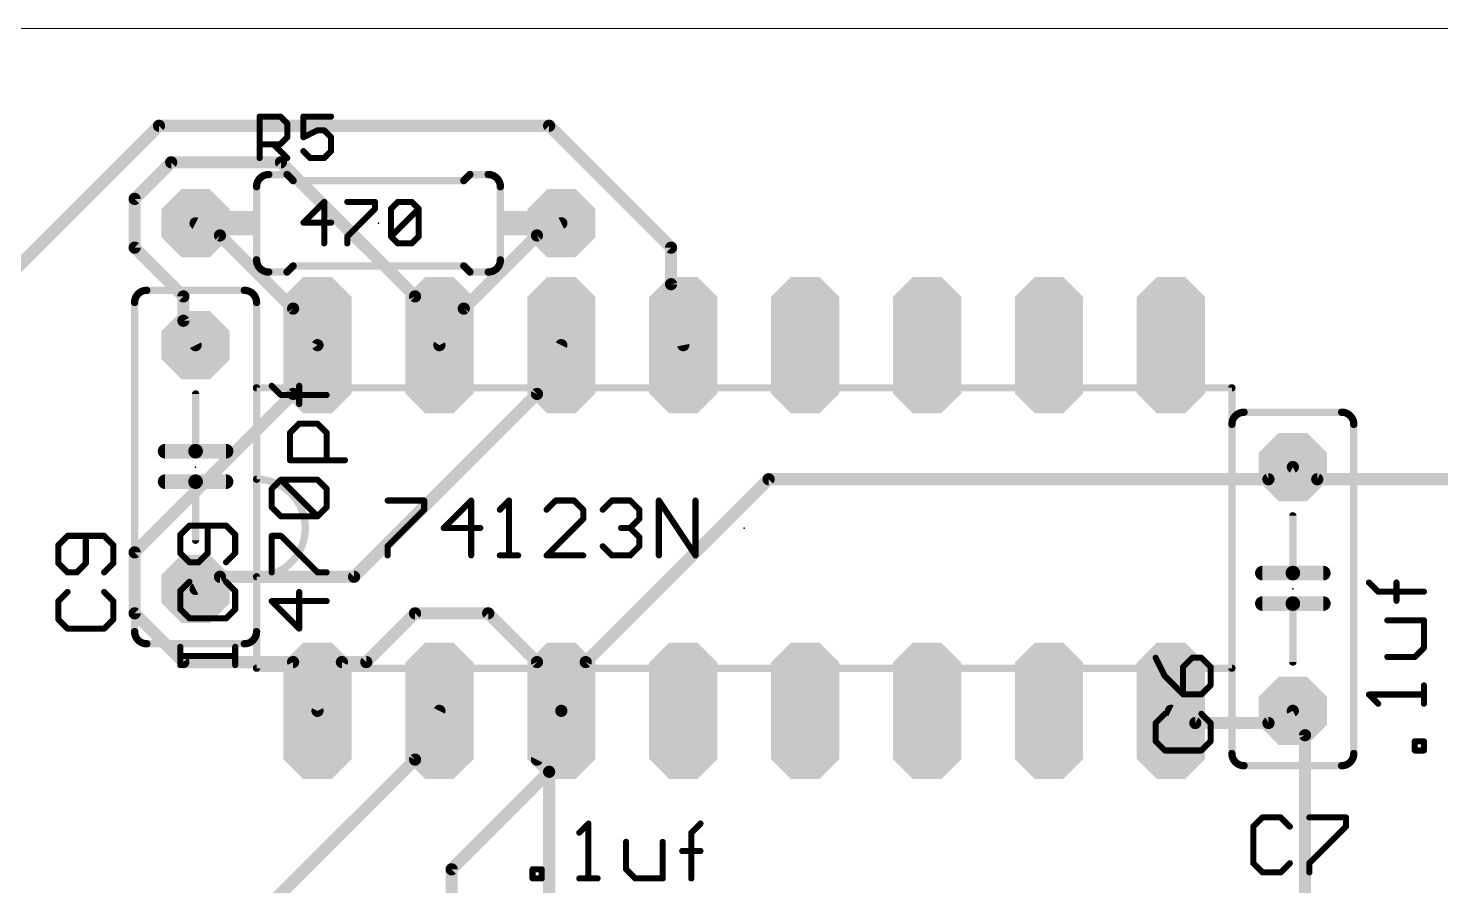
# Model space of a CAD drawing. Extents: x 0 to 127, y -4 to 62.
# Drawn here: x 26.99 to 56.42, y 44.62 to 62.48 of the extents above; entities that cross this region are included whole.
import ezdxf

# ---------------------------------------------------------------- set-up
doc = ezdxf.new("R2010")
doc.units = 0
for name, color, linetype in [('16', 172, 'CONTINUOUS'), ('17', 92, 'CONTINUOUS'), ('20', 7, 'CONTINUOUS'), ('21', 253, 'CONTINUOUS'), ('23', 7, 'CONTINUOUS'), ('25', 253, 'CONTINUOUS'), ('27', 253, 'CONTINUOUS'), ('51', 253, 'CONTINUOUS')]:
    doc.layers.add(name, color=color, linetype=linetype)

# ---------------------------------------------------------------- blocks, each defined once
blk = doc.blocks.new('OCTAGONP')
at = {"const_width": 0.5}
blk.add_lwpolyline([(-0.25, -0.1036), (-0.25, 0.1036), (-0.1036, 0.25), (0.1036, 0.25), (0.25, 0.1036), (0.25, -0.1036), (0.1036, -0.25), (-0.1036, -0.25), (-0.25, -0.1036), (-0.25, 0.1036)], dxfattribs=at)
blk = doc.blocks.new('LONGP100')
at = {"const_width": 0.5}
blk.add_lwpolyline([(-0.75, -0.1036), (-0.75, 0.1036), (-0.6036, 0.25), (0.6036, 0.25), (0.75, 0.1036), (0.75, -0.1036), (0.6036, -0.25), (-0.6036, -0.25), (-0.75, -0.1036), (-0.75, 0.1036)], dxfattribs=at)
blk = doc.blocks.new('RECT')
blk.add_solid([(-0.5, -0.5), (0.5, -0.5), (-0.5, 0.5), (0.5, 0.5)])

msp = doc.modelspace()

# ---------------------------------------------------------------- linework, layer by layer
at = {"layer": '16', "const_width": 0.254}
for points in [[(26.162, 56.896), (29.718, 60.452)], [(29.718, 60.452), (37.846, 60.452)], [(37.846, 60.452), (40.386, 57.912)], [(29.21, 58.928), (29.972, 59.69)], [(29.972, 59.69), (32.258, 59.69)], [(32.258, 59.69), (35.052, 56.896)], [(29.21, 57.912), (29.21, 58.928)], [(30.988, 58.166), (30.48, 58.42)], [(32.512, 56.642), (30.988, 58.166)], [(36.068, 56.642), (37.592, 58.166)], [(37.592, 58.166), (38.1, 58.42)], [(30.226, 56.896), (29.21, 57.912)], [(40.386, 57.912), (40.386, 57.15)], [(40.386, 57.15), (40.64, 55.88)], [(30.226, 56.388), (30.226, 56.896)], [(35.052, 56.896), (35.56, 55.88)], [(30.226, 56.388), (30.48, 55.88)], [(33.02, 55.88), (32.512, 56.642)], [(35.56, 55.88), (36.068, 56.642)], [(32.512, 54.864), (33.02, 55.88)], [(37.592, 54.864), (38.1, 55.88)], [(29.21, 51.562), (32.512, 54.864)], [(33.782, 51.054), (37.592, 54.864)], [(53.34, 53.34), (52.832, 53.086)], [(53.848, 53.086), (53.34, 53.34)], [(42.418, 53.086), (38.608, 49.276)], [(52.832, 53.086), (42.418, 53.086)], [(59.69, 53.086), (53.848, 53.086)], [(29.21, 50.292), (29.21, 51.562)], [(30.48, 50.8), (30.988, 51.054)], [(30.988, 51.054), (33.782, 51.054)], [(30.226, 49.276), (29.21, 50.292)], [(35.052, 50.292), (34.036, 49.276)], [(36.576, 50.292), (35.052, 50.292)], [(37.592, 49.276), (36.576, 50.292)], [(32.512, 49.276), (30.226, 49.276)], [(33.02, 48.26), (32.512, 49.276)], [(33.528, 49.276), (33.02, 48.26)], [(34.036, 49.276), (33.528, 49.276)], [(38.1, 48.26), (37.592, 49.276)], [(38.608, 49.276), (38.1, 48.26)], [(35.052, 47.244), (35.56, 48.26)], [(38.1, 48.26), (37.592, 47.244)], [(38.1, 48.26), (37.846, 46.99)], [(51.308, 48.006), (50.8, 48.26)], [(53.34, 48.26), (52.832, 48.006)], [(53.594, 47.752), (53.34, 48.26)], [(52.832, 48.006), (51.308, 48.006)], [(53.594, 43.688), (53.594, 47.752)], [(31.242, 43.434), (35.052, 47.244)], [(37.846, 46.99), (35.814, 44.958)], [(37.846, 46.99), (37.846, 42.926)], [(35.814, 44.958), (35.814, 43.688)]]:
    msp.add_lwpolyline(points, dxfattribs=at)
at = {"layer": '16', "const_width": 0.127}
for points in [[(29.718, 60.5155, 1), (29.718, 60.3885)], [(29.7629, 60.4071, 1), (29.6731, 60.4969)], [(37.8909, 60.4969, 1), (37.8011, 60.4071)], [(37.846, 60.3885, 1), (37.846, 60.5155)], [(29.972, 59.7535, 1), (29.972, 59.6265)], [(30.0169, 59.6451, 1), (29.9271, 59.7349)], [(32.3029, 59.7349, 1), (32.2131, 59.6451)], [(32.258, 59.6265, 1), (32.258, 59.7535)], [(29.2735, 58.928, 1), (29.1465, 58.928)], [(29.1651, 58.9729, 1), (29.2549, 58.8831)], [(30.5084, 58.4768, 1), (30.4516, 58.3632)], [(31.0329, 58.2109, 1), (30.9431, 58.1211)], [(30.9596, 58.1092, 1), (31.0164, 58.2228)], [(37.5636, 58.2228, 1), (37.6204, 58.1092)], [(37.6369, 58.1211, 1), (37.5471, 58.2109)], [(38.1284, 58.3632, 1), (38.0716, 58.4768)], [(29.2549, 57.9569, 1), (29.1651, 57.8671)], [(29.1465, 57.912, 1), (29.2735, 57.912)], [(40.4495, 57.912, 1), (40.3225, 57.912)], [(40.3411, 57.8671, 1), (40.4309, 57.9569)], [(40.4483, 57.1625, 1), (40.3237, 57.1375)], [(40.3225, 57.15, 1), (40.4495, 57.15)], [(30.2895, 56.896, 1), (30.1625, 56.896)], [(30.1811, 56.8511, 1), (30.2709, 56.9409)], [(35.1088, 56.9244, 1), (34.9952, 56.8676)], [(35.0071, 56.8511, 1), (35.0969, 56.9409)], [(30.2828, 56.4164, 1), (30.1692, 56.3596)], [(32.5648, 56.6772, 1), (32.4592, 56.6068)], [(32.4671, 56.5971, 1), (32.5569, 56.6869)], [(36.0231, 56.6869, 1), (36.1129, 56.5971)], [(36.1208, 56.6068, 1), (36.0152, 56.6772)], [(30.1625, 56.388, 1), (30.2895, 56.388)], [(30.4232, 55.8516, 1), (30.5368, 55.9084)], [(33.0768, 55.8516, 1), (32.9632, 55.9084)], [(32.9672, 55.8448, 1), (33.0728, 55.9152)], [(35.5072, 55.9152, 1), (35.6128, 55.8448)], [(35.5032, 55.8516, 1), (35.6168, 55.9084)], [(38.1568, 55.8516, 1), (38.0432, 55.9084)], [(40.5777, 55.8675, 1), (40.7023, 55.8925)], [(32.4552, 54.8924, 1), (32.5688, 54.8356)], [(32.5569, 54.8191, 1), (32.4671, 54.9089)], [(37.5352, 54.8924, 1), (37.6488, 54.8356)], [(37.6369, 54.8191, 1), (37.5471, 54.9089)], [(53.3684, 53.3968, 1), (53.3116, 53.2832)], [(53.3684, 53.2832, 1), (53.3116, 53.3968)], [(42.418, 53.1495, 1), (42.418, 53.0225)], [(42.4629, 53.0411, 1), (42.3731, 53.1309)], [(52.8036, 53.1428, 1), (52.8604, 53.0292)], [(52.832, 53.0225, 1), (52.832, 53.1495)], [(53.848, 53.1495, 1), (53.848, 53.0225)], [(53.8196, 53.0292, 1), (53.8764, 53.1428)], [(29.2735, 51.562, 1), (29.1465, 51.562)], [(29.1651, 51.6069, 1), (29.2549, 51.5171)], [(30.4516, 50.8568, 1), (30.5084, 50.7432)], [(30.988, 51.1175, 1), (30.988, 50.9905)], [(31.0164, 50.9972, 1), (30.9596, 51.1108)], [(33.7371, 51.0989, 1), (33.8269, 51.0091)], [(33.782, 50.9905, 1), (33.782, 51.1175)], [(29.2549, 50.3369, 1), (29.1651, 50.2471)], [(29.1465, 50.292, 1), (29.2735, 50.292)], [(35.052, 50.3555, 1), (35.052, 50.2285)], [(35.0969, 50.2471, 1), (35.0071, 50.3369)], [(36.6209, 50.3369, 1), (36.5311, 50.2471)], [(36.576, 50.2285, 1), (36.576, 50.3555)], [(30.226, 49.3395, 1), (30.226, 49.2125)], [(30.1811, 49.2311, 1), (30.2709, 49.3209)], [(32.5688, 49.3044, 1), (32.4552, 49.2476)], [(32.512, 49.2125, 1), (32.512, 49.3395)], [(33.528, 49.3395, 1), (33.528, 49.2125)], [(33.5848, 49.2476, 1), (33.4712, 49.3044)], [(33.9911, 49.3209, 1), (34.0809, 49.2311)], [(34.036, 49.2125, 1), (34.036, 49.3395)], [(37.6488, 49.3044, 1), (37.5352, 49.2476)], [(37.5471, 49.2311, 1), (37.6369, 49.3209)], [(38.5631, 49.3209, 1), (38.6529, 49.2311)], [(38.6648, 49.2476, 1), (38.5512, 49.3044)], [(32.9632, 48.2884, 1), (33.0768, 48.2316)], [(32.9632, 48.2316, 1), (33.0768, 48.2884)], [(35.6168, 48.2316, 1), (35.5032, 48.2884)], [(38.0432, 48.2884, 1), (38.1568, 48.2316)], [(38.1623, 48.2475, 1), (38.0377, 48.2725)], [(38.1568, 48.2316, 1), (38.0432, 48.2884)], [(38.0432, 48.2316, 1), (38.1568, 48.2884)], [(50.8284, 48.3168, 1), (50.7716, 48.2032)], [(53.3968, 48.2884, 1), (53.2832, 48.2316)], [(53.3684, 48.2032, 1), (53.3116, 48.3168)], [(51.308, 48.0695, 1), (51.308, 47.9425)], [(51.2796, 47.9492, 1), (51.3364, 48.0628)], [(52.8036, 48.0628, 1), (52.8604, 47.9492)], [(52.832, 47.9425, 1), (52.832, 48.0695)], [(53.6575, 47.752, 1), (53.5305, 47.752)], [(53.5372, 47.7236, 1), (53.6508, 47.7804)], [(34.9952, 47.2724, 1), (35.1088, 47.2156)], [(35.0969, 47.1991, 1), (35.0071, 47.2889)], [(37.5352, 47.2724, 1), (37.6488, 47.2156)], [(37.9095, 46.99, 1), (37.7825, 46.99)], [(37.8909, 46.9451, 1), (37.8011, 47.0349)], [(37.7837, 47.0025, 1), (37.9083, 46.9775)], [(35.8775, 44.958, 1), (35.7505, 44.958)], [(35.7691, 45.0029, 1), (35.8589, 44.9131)]]:
    msp.add_lwpolyline(points, format="xyb", dxfattribs=at)
at = {"layer": '20'}
msp.add_line((126.985, 62.446), (20.066, 62.484), dxfattribs=at)
at = {"layer": '21'}
for points, const_width in [([(32.004, 59.436, 0.4142), (31.75, 59.182)], 0.1524), ([(32.004, 59.4741, 1), (32.004, 59.3979)], 0.0762), ([(32.004, 59.3979, 1), (32.004, 59.4741)], 0.0762), ([(32.4119, 59.4629, 1), (32.3581, 59.4091)], 0.0762), ([(32.385, 59.3979, 1), (32.385, 59.4741)], 0.0762), ([(36.195, 59.4741, 1), (36.195, 59.3979)], 0.0762), ([(36.2219, 59.4091, 1), (36.1681, 59.4629)], 0.0762), ([(36.83, 59.182, 0.4142), (36.576, 59.436)], 0.1524), ([(36.576, 59.4741, 1), (36.576, 59.3979)], 0.0762), ([(36.576, 59.3979, 1), (36.576, 59.4741)], 0.0762), ([(31.7881, 59.182, 1), (31.7119, 59.182)], 0.0762), ([(31.7119, 59.182, 1), (31.7881, 59.182)], 0.0762), ([(32.512, 59.3471, 1), (32.512, 59.2709)], 0.0762), ([(32.4851, 59.2821, 1), (32.5389, 59.3359)], 0.0762), ([(36.0411, 59.3359, 1), (36.0949, 59.2821)], 0.0762), ([(36.068, 59.2709, 1), (36.068, 59.3471)], 0.0762), ([(36.8681, 59.182, 1), (36.7919, 59.182)], 0.0762), ([(36.7919, 59.182, 1), (36.8681, 59.182)], 0.0762), ([(31.75, 57.658, 0.4142), (32.004, 57.404)], 0.1524), ([(31.7881, 57.658, 1), (31.7119, 57.658)], 0.0762), ([(31.7119, 57.658, 1), (31.7881, 57.658)], 0.0762), ([(36.576, 57.404, 0.4142), (36.83, 57.658)], 0.1524), ([(36.8681, 57.658, 1), (36.7919, 57.658)], 0.0762), ([(36.7919, 57.658, 1), (36.8681, 57.658)], 0.0762), ([(32.004, 57.4421, 1), (32.004, 57.3659)], 0.0762), ([(32.004, 57.3659, 1), (32.004, 57.4421)], 0.0762), ([(32.3581, 57.4309, 1), (32.4119, 57.3771)], 0.0762), ([(32.385, 57.3659, 1), (32.385, 57.4421)], 0.0762), ([(32.512, 57.5691, 1), (32.512, 57.4929)], 0.0762), ([(32.5389, 57.5041, 1), (32.4851, 57.5579)], 0.0762), ([(36.0949, 57.5579, 1), (36.0411, 57.5041)], 0.0762), ([(36.068, 57.4929, 1), (36.068, 57.5691)], 0.0762), ([(36.195, 57.4421, 1), (36.195, 57.3659)], 0.0762), ([(36.1681, 57.3771, 1), (36.2219, 57.4309)], 0.0762), ([(36.576, 57.4421, 1), (36.576, 57.3659)], 0.0762), ([(36.576, 57.3659, 1), (36.576, 57.4421)], 0.0762), ([(29.464, 57.023, 0.4142), (29.21, 56.769)], 0.1524), ([(29.464, 57.0611, 1), (29.464, 56.9849)], 0.0762), ([(29.464, 56.9849, 1), (29.464, 57.0611)], 0.0762), ([(31.75, 56.769, 0.4142), (31.496, 57.023)], 0.1524), ([(31.496, 57.0611, 1), (31.496, 56.9849)], 0.0762), ([(31.496, 56.9849, 1), (31.496, 57.0611)], 0.0762), ([(29.2481, 56.769, 1), (29.1719, 56.769)], 0.0762), ([(29.1719, 56.769, 1), (29.2481, 56.769)], 0.0762), ([(31.7881, 56.769, 1), (31.7119, 56.769)], 0.0762), ([(31.7119, 56.769, 1), (31.7881, 56.769)], 0.0762), ([(31.75, 55.0291, 1), (31.75, 54.9529)], 0.0762), ([(31.7881, 54.991, 1), (31.7119, 54.991)], 0.0762), ([(52.1081, 54.991, 1), (52.0319, 54.991)], 0.0762), ([(52.07, 54.9529, 1), (52.07, 55.0291)], 0.0762), ([(30.5181, 54.864, 1), (30.4419, 54.864)], 0.0762), ([(52.324, 54.483, 0.4142), (52.07, 54.229)], 0.1524), ([(52.324, 54.5211, 1), (52.324, 54.4449)], 0.0762), ([(52.324, 54.4449, 1), (52.324, 54.5211)], 0.0762), ([(54.61, 54.229, 0.4142), (54.356, 54.483)], 0.1524), ([(54.356, 54.5211, 1), (54.356, 54.4449)], 0.0762), ([(54.356, 54.4449, 1), (54.356, 54.5211)], 0.0762), ([(52.1081, 54.229, 1), (52.0319, 54.229)], 0.0762), ([(52.0319, 54.229, 1), (52.1081, 54.229)], 0.0762), ([(54.6481, 54.229, 1), (54.5719, 54.229)], 0.0762), ([(54.5719, 54.229, 1), (54.6481, 54.229)], 0.0762), ([(29.845, 53.7464, 1), (29.845, 53.594)], 0.1524), ([(30.48, 53.7464, 1), (30.48, 53.594)], 0.1524), ([(30.48, 53.594, 1), (30.48, 53.7464)], 0.1524), ([(30.4419, 53.6702, 1), (30.5181, 53.6702)], 0.0762), ([(31.115, 53.594, 1), (31.115, 53.7464)], 0.1524), ([(29.845, 53.1114, 1), (29.845, 52.959)], 0.1524), ([(30.48, 53.1114, 1), (30.48, 52.959)], 0.1524), ([(30.48, 52.959, 1), (30.48, 53.1114)], 0.1524), ([(30.5181, 53.0352, 1), (30.4419, 53.0352)], 0.0762), ([(31.115, 52.959, 1), (31.115, 53.1114)], 0.1524), ([(31.75, 51.054, 1), (31.75, 53.086)], 0.1524), ([(31.75, 53.1241, 1), (31.75, 53.0479)], 0.0762), ([(31.7119, 53.086, 1), (31.7881, 53.086)], 0.0762), ([(53.3781, 52.324, 1), (53.3019, 52.324)], 0.0762), ([(30.4419, 51.816, 1), (30.5181, 51.816)], 0.0762), ([(52.705, 51.2064, 1), (52.705, 51.054)], 0.1524), ([(53.34, 51.2064, 1), (53.34, 51.054)], 0.1524), ([(53.34, 51.054, 1), (53.34, 51.2064)], 0.1524), ([(53.975, 51.054, 1), (53.975, 51.2064)], 0.1524), ([(31.7881, 51.054, 1), (31.7119, 51.054)], 0.0762), ([(31.75, 51.0921, 1), (31.75, 51.0159)], 0.0762), ([(53.3019, 51.1302, 1), (53.3781, 51.1302)], 0.0762), ([(52.705, 50.5714, 1), (52.705, 50.419)], 0.1524), ([(53.34, 50.5714, 1), (53.34, 50.419)], 0.1524), ([(53.34, 50.419, 1), (53.34, 50.5714)], 0.1524), ([(53.975, 50.419, 1), (53.975, 50.5714)], 0.1524), ([(53.3781, 50.4952, 1), (53.3019, 50.4952)], 0.0762), ([(29.21, 49.911, 0.4142), (29.464, 49.657)], 0.1524), ([(29.2481, 49.911, 1), (29.1719, 49.911)], 0.0762), ([(29.1719, 49.911, 1), (29.2481, 49.911)], 0.0762), ([(29.464, 49.6951, 1), (29.464, 49.6189)], 0.0762), ([(29.464, 49.6189, 1), (29.464, 49.6951)], 0.0762), ([(31.496, 49.657, 0.4142), (31.75, 49.911)], 0.1524), ([(31.496, 49.6951, 1), (31.496, 49.6189)], 0.0762), ([(31.496, 49.6189, 1), (31.496, 49.6951)], 0.0762), ([(31.7881, 49.911, 1), (31.7119, 49.911)], 0.0762), ([(31.7119, 49.911, 1), (31.7881, 49.911)], 0.0762), ([(31.75, 49.1871, 1), (31.75, 49.1109)], 0.0762), ([(31.7119, 49.149, 1), (31.7881, 49.149)], 0.0762), ([(52.0319, 49.149, 1), (52.1081, 49.149)], 0.0762), ([(52.07, 49.1109, 1), (52.07, 49.1871)], 0.0762), ([(53.3019, 49.276, 1), (53.3781, 49.276)], 0.0762), ([(52.07, 47.371, 0.4142), (52.324, 47.117)], 0.1524), ([(52.1081, 47.371, 1), (52.0319, 47.371)], 0.0762), ([(52.0319, 47.371, 1), (52.1081, 47.371)], 0.0762), ([(54.356, 47.117, 0.4142), (54.61, 47.371)], 0.1524), ([(54.6481, 47.371, 1), (54.5719, 47.371)], 0.0762), ([(54.5719, 47.371, 1), (54.6481, 47.371)], 0.0762), ([(52.324, 47.1551, 1), (52.324, 47.0789)], 0.0762), ([(52.324, 47.0789, 1), (52.324, 47.1551)], 0.0762), ([(54.356, 47.1551, 1), (54.356, 47.0789)], 0.0762), ([(54.356, 47.0789, 1), (54.356, 47.1551)], 0.0762)]:
    msp.add_lwpolyline(points, format="xyb", dxfattribs=dict(at, const_width=const_width))
for points, const_width in [([(32.004, 59.436), (32.385, 59.436)], 0.1524), ([(32.512, 59.309), (32.385, 59.436)], 0.1524), ([(36.068, 59.309), (36.195, 59.436)], 0.1524), ([(36.576, 59.436), (36.195, 59.436)], 0.1524), ([(31.75, 57.658), (31.75, 59.182)], 0.1524), ([(36.068, 59.309), (32.512, 59.309)], 0.1524), ([(36.83, 57.658), (36.83, 59.182)], 0.1524), ([(32.004, 57.404), (32.385, 57.404)], 0.1524), ([(32.512, 57.531), (32.385, 57.404)], 0.1524), ([(36.068, 57.531), (32.512, 57.531)], 0.1524), ([(36.068, 57.531), (36.195, 57.404)], 0.1524), ([(36.576, 57.404), (36.195, 57.404)], 0.1524), ([(31.496, 57.023), (29.464, 57.023)], 0.1524), ([(29.21, 56.769), (29.21, 49.911)], 0.1524), ([(31.75, 49.911), (31.75, 56.769)], 0.1524), ([(52.07, 54.991), (31.75, 54.991)], 0.1524), ([(31.75, 54.991), (31.75, 53.086)], 0.1524), ([(52.07, 54.991), (52.07, 49.149)], 0.1524), ([(30.48, 53.6702), (30.48, 54.864)], 0.1524), ([(54.356, 54.483), (52.324, 54.483)], 0.1524), ([(52.07, 54.229), (52.07, 47.371)], 0.1524), ([(54.61, 47.371), (54.61, 54.229)], 0.1524), ([(29.845, 53.6702), (30.48, 53.6702)], 0.3048), ([(30.48, 53.6702), (31.115, 53.6702)], 0.3048), ([(29.845, 53.0352), (30.48, 53.0352)], 0.3048), ([(30.48, 53.0352), (31.115, 53.0352)], 0.3048), ([(30.48, 53.0352), (30.48, 51.816)], 0.1524), ([(53.34, 51.1302), (53.34, 52.324)], 0.1524), ([(52.705, 51.1302), (53.34, 51.1302)], 0.3048), ([(53.34, 51.1302), (53.975, 51.1302)], 0.3048), ([(31.75, 49.149), (31.75, 51.054)], 0.1524), ([(52.705, 50.4952), (53.34, 50.4952)], 0.3048), ([(53.34, 50.4952), (53.975, 50.4952)], 0.3048), ([(53.34, 50.4952), (53.34, 49.276)], 0.1524), ([(29.464, 49.657), (31.496, 49.657)], 0.1524), ([(31.75, 49.149), (52.07, 49.149)], 0.1524), ([(52.324, 47.117), (54.356, 47.117)], 0.1524)]:
    msp.add_lwpolyline(points, dxfattribs=dict(at, const_width=const_width))
at = {"layer": '23'}
for p in [(34.29, 58.42), (30.48, 53.34), (41.91, 52.07), (53.34, 50.8)]:
    msp.add_point(p, dxfattribs=at)
at = {"layer": '25', "const_width": 0.127}
for points in [[(31.8135, 59.7789), (31.8135, 60.6432)], [(31.8135, 60.6432), (32.2456, 60.6432)], [(32.2456, 60.6432), (32.3897, 60.4991)], [(33.3018, 60.6432), (32.7256, 60.6432)], [(32.7256, 60.6432), (32.7256, 60.211)], [(32.3897, 60.4991), (32.3897, 60.211)], [(32.7256, 60.211), (33.0137, 60.3551)], [(33.0137, 60.3551), (33.1577, 60.3551)], [(33.1577, 60.3551), (33.3018, 60.211)], [(32.2456, 60.067), (31.8135, 60.067)], [(32.1016, 60.067), (32.3897, 59.7789)], [(32.3897, 60.211), (32.2456, 60.067)], [(33.3018, 60.211), (33.3018, 59.9229)], [(32.8696, 59.7789), (32.7256, 59.9229)], [(33.1577, 59.7789), (32.8696, 59.7789)], [(33.3018, 59.9229), (33.1577, 59.7789)], [(30.3522, 52.1188), (30.1616, 51.9281)], [(31.1149, 52.1188), (30.3522, 52.1188)], [(30.7336, 51.5468), (30.7336, 52.1188)], [(31.3055, 51.9281), (31.1149, 52.1188)], [(27.8122, 51.9064), (27.6216, 51.7157)], [(28.5749, 51.9064), (27.8122, 51.9064)], [(28.1936, 51.3344), (28.1936, 51.9064)], [(28.7655, 51.7157), (28.5749, 51.9064)], [(30.1616, 51.9281), (30.1616, 51.5468)], [(31.3055, 51.5468), (31.3055, 51.9281)], [(27.6216, 51.7157), (27.6216, 51.3344)], [(28.7655, 51.3344), (28.7655, 51.7157)], [(30.1616, 51.5468), (30.3522, 51.3562)], [(30.5429, 51.3562), (30.7336, 51.5468)], [(31.1149, 51.3562), (31.3055, 51.5468)], [(27.6216, 51.3344), (27.8122, 51.1438)], [(27.8122, 51.1438), (28.0029, 51.1438)], [(28.0029, 51.1438), (28.1936, 51.3344)], [(28.5749, 51.1438), (28.7655, 51.3344)], [(30.3522, 51.3562), (30.5429, 51.3562)], [(30.3522, 50.9495), (30.1616, 50.7588)], [(31.3055, 50.7588), (31.1149, 50.9495)], [(27.8122, 50.7371), (27.6216, 50.5464)], [(28.7655, 50.5464), (28.5749, 50.7371)], [(30.1616, 50.7588), (30.1616, 50.3775)], [(31.3055, 50.3775), (31.3055, 50.7588)], [(27.6216, 50.5464), (27.6216, 50.1651)], [(28.7655, 50.1651), (28.7655, 50.5464)], [(30.1616, 50.3775), (30.3522, 50.1869)], [(31.1149, 50.1869), (31.3055, 50.3775)], [(27.6216, 50.1651), (27.8122, 49.9745)], [(27.8122, 49.9745), (28.5749, 49.9745)], [(28.5749, 49.9745), (28.7655, 50.1651)], [(30.3522, 50.1869), (31.1149, 50.1869)], [(30.1616, 49.2125), (30.1616, 49.5938)], [(31.3055, 49.4031), (30.1616, 49.4031)], [(31.3055, 49.2125), (31.3055, 49.5938)], [(50.4816, 49.3664), (50.6722, 48.9851)], [(51.2442, 49.3664), (51.0536, 49.1757)], [(51.0536, 49.1757), (51.0536, 48.6038)], [(51.4349, 49.3664), (51.2442, 49.3664)], [(51.6255, 49.1757), (51.4349, 49.3664)], [(51.6255, 48.7944), (51.6255, 49.1757)], [(50.6722, 48.9851), (51.0536, 48.6038)], [(51.4349, 48.6038), (51.6255, 48.7944)], [(51.0536, 48.6038), (51.4349, 48.6038)], [(50.6722, 48.1971), (50.4816, 48.0064)], [(50.4816, 48.0064), (50.4816, 47.6251)], [(51.6255, 48.0064), (51.4349, 48.1971)], [(51.6255, 47.6251), (51.6255, 48.0064)], [(50.4816, 47.6251), (50.6722, 47.4345)], [(51.4349, 47.4345), (51.6255, 47.6251)], [(50.6722, 47.4345), (51.4349, 47.4345)], [(52.7051, 46.0384), (52.5145, 45.8478)], [(52.5145, 45.8478), (52.5145, 45.0851)], [(53.0864, 46.0384), (52.7051, 46.0384)], [(53.2771, 45.8478), (53.0864, 46.0384)], [(53.6838, 46.0384), (54.4464, 46.0384)], [(54.4464, 45.8478), (53.6838, 45.0851)], [(54.4464, 46.0384), (54.4464, 45.8478)], [(52.5145, 45.0851), (52.7051, 44.8945)], [(53.0864, 44.8945), (53.2771, 45.0851)], [(53.6838, 45.0851), (53.6838, 44.8945)], [(52.7051, 44.8945), (53.0864, 44.8945)]]:
    msp.add_lwpolyline(points, dxfattribs=at)
at = {"layer": '25', "const_width": 0.0635}
for points in [[(31.8453, 60.6432, 1), (31.7818, 60.6432)], [(31.8135, 60.675, 1), (31.8135, 60.6114)], [(32.2681, 60.6657, 1), (32.2231, 60.6207)], [(32.2456, 60.6114, 1), (32.2456, 60.675)], [(32.7256, 60.675, 1), (32.7256, 60.6114)], [(32.7574, 60.6432, 1), (32.6938, 60.6432)], [(33.3018, 60.6114, 1), (33.3018, 60.675)], [(32.4215, 60.4991, 1), (32.358, 60.4991)], [(32.3672, 60.4766, 1), (32.4122, 60.5216)], [(33.0137, 60.3869, 1), (33.0137, 60.3233)], [(33.0279, 60.3267, 1), (32.9995, 60.3835)], [(33.1802, 60.3776, 1), (33.1352, 60.3326)], [(33.1577, 60.3233, 1), (33.1577, 60.3869)], [(31.8135, 60.0988, 1), (31.8135, 60.0352)], [(32.1241, 60.0895, 1), (32.0791, 60.0445)], [(32.2232, 60.0895, 1), (32.268, 60.0445)], [(32.2456, 60.0352, 1), (32.2456, 60.0988)], [(32.358, 60.211, 1), (32.4215, 60.211)], [(32.4121, 60.1885, 1), (32.3673, 60.2335)], [(32.7114, 60.2394, 1), (32.7398, 60.1826)], [(32.6938, 60.211, 1), (32.7574, 60.211)], [(33.3336, 60.211, 1), (33.27, 60.211)], [(33.2793, 60.1885, 1), (33.3243, 60.2335)], [(31.7818, 59.7789, 1), (31.8453, 59.7789)], [(32.3672, 59.7564, 1), (32.4122, 59.8014)], [(32.7481, 59.9454, 1), (32.7031, 59.9004)], [(32.8696, 59.8107, 1), (32.8696, 59.7471)], [(32.8471, 59.7564, 1), (32.8921, 59.8014)], [(33.1353, 59.8014, 1), (33.1801, 59.7564)], [(33.1577, 59.7471, 1), (33.1577, 59.8107)], [(33.27, 59.9229, 1), (33.3336, 59.9229)], [(33.3242, 59.9004, 1), (33.2794, 59.9454)], [(30.3522, 52.1506, 1), (30.3522, 52.087)], [(30.3747, 52.0964, 1), (30.3297, 52.1412)], [(30.7654, 52.1188, 1), (30.7019, 52.1188)], [(31.1374, 52.1412, 1), (31.0924, 52.0964)], [(31.1149, 52.087, 1), (31.1149, 52.1506)], [(27.8122, 51.9382, 1), (27.8122, 51.8747)], [(27.8347, 51.884, 1), (27.7897, 51.9288)], [(28.2253, 51.9064, 1), (28.1619, 51.9064)], [(28.5974, 51.9288, 1), (28.5524, 51.884)], [(28.5749, 51.8747, 1), (28.5749, 51.9382)], [(30.1391, 51.9505, 1), (30.1841, 51.9057)], [(30.1933, 51.9281, 1), (30.1299, 51.9281)], [(31.3373, 51.9281, 1), (31.2738, 51.9281)], [(31.283, 51.9057, 1), (31.328, 51.9505)], [(27.5991, 51.7381, 1), (27.6441, 51.6933)], [(27.6534, 51.7157, 1), (27.5899, 51.7157)], [(28.7973, 51.7157, 1), (28.7338, 51.7157)], [(28.743, 51.6933, 1), (28.788, 51.7381)], [(30.1841, 51.5693, 1), (30.1391, 51.5243)], [(30.1299, 51.5468, 1), (30.1933, 51.5468)], [(30.7019, 51.5468, 1), (30.7654, 51.5468)], [(30.756, 51.5243, 1), (30.7112, 51.5693)], [(31.2738, 51.5468, 1), (31.3373, 51.5468)], [(31.328, 51.5243, 1), (31.283, 51.5693)], [(27.6441, 51.3569, 1), (27.5991, 51.3119)], [(27.5899, 51.3344, 1), (27.6534, 51.3344)], [(27.8122, 51.1756, 1), (27.8122, 51.1121)], [(28.0029, 51.1121, 1), (28.0029, 51.1756)], [(28.1619, 51.3344, 1), (28.2253, 51.3344)], [(28.216, 51.3119, 1), (28.1712, 51.3569)], [(28.7338, 51.3344, 1), (28.7973, 51.3344)], [(28.788, 51.3119, 1), (28.743, 51.3569)], [(30.3522, 51.388, 1), (30.3522, 51.3244)], [(30.3297, 51.3337, 1), (30.3747, 51.3787)], [(30.5205, 51.3787, 1), (30.5653, 51.3337)], [(30.5429, 51.3244, 1), (30.5429, 51.388)], [(31.0924, 51.3787, 1), (31.1374, 51.3337)], [(27.7897, 51.1213, 1), (27.8347, 51.1663)], [(27.9805, 51.1663, 1), (28.0253, 51.1213)], [(28.5524, 51.1663, 1), (28.5974, 51.1213)], [(30.3747, 50.9271, 1), (30.3297, 50.9719)], [(31.1374, 50.9719, 1), (31.0924, 50.9271)], [(27.8347, 50.7147, 1), (27.7897, 50.7595)], [(28.5974, 50.7595, 1), (28.5524, 50.7147)], [(30.1391, 50.7812, 1), (30.1841, 50.7364)], [(30.1933, 50.7588, 1), (30.1299, 50.7588)], [(31.3373, 50.7588, 1), (31.2738, 50.7588)], [(31.283, 50.7364, 1), (31.328, 50.7812)], [(27.5991, 50.5688, 1), (27.6441, 50.524)], [(27.6534, 50.5464, 1), (27.5899, 50.5464)], [(28.7973, 50.5464, 1), (28.7338, 50.5464)], [(28.743, 50.524, 1), (28.788, 50.5688)], [(30.1841, 50.4, 1), (30.1391, 50.355)], [(30.1299, 50.3775, 1), (30.1933, 50.3775)], [(31.2738, 50.3775, 1), (31.3373, 50.3775)], [(31.328, 50.355, 1), (31.283, 50.4)], [(27.6441, 50.1876, 1), (27.5991, 50.1426)], [(27.5899, 50.1651, 1), (27.6534, 50.1651)], [(27.8122, 50.0063, 1), (27.8122, 49.9427)], [(27.7897, 49.952, 1), (27.8347, 49.997)], [(28.5524, 49.997, 1), (28.5974, 49.952)], [(28.5749, 49.9427, 1), (28.5749, 50.0063)], [(28.7338, 50.1651, 1), (28.7973, 50.1651)], [(28.788, 50.1426, 1), (28.743, 50.1876)], [(30.3522, 50.2187, 1), (30.3522, 50.1551)], [(30.3297, 50.1644, 1), (30.3747, 50.2094)], [(31.0924, 50.2094, 1), (31.1374, 50.1644)], [(31.1149, 50.1551, 1), (31.1149, 50.2187)], [(30.1616, 49.4349, 1), (30.1616, 49.3714)], [(30.1933, 49.5938, 1), (30.1299, 49.5938)], [(31.3373, 49.5938, 1), (31.2738, 49.5938)], [(31.3055, 49.3714, 1), (31.3055, 49.4349)], [(30.1299, 49.2125, 1), (30.1933, 49.2125)], [(31.2738, 49.2125, 1), (31.3373, 49.2125)], [(50.51, 49.3806, 1), (50.4532, 49.3522)], [(51.0854, 49.1757, 1), (51.0219, 49.1757)], [(51.0311, 49.1981, 1), (51.0761, 49.1533)], [(51.2442, 49.3982, 1), (51.2442, 49.3347)], [(51.2667, 49.344, 1), (51.2217, 49.3888)], [(51.4574, 49.3888, 1), (51.4124, 49.344)], [(51.4349, 49.3347, 1), (51.4349, 49.3982)], [(51.6573, 49.1757, 1), (51.5938, 49.1757)], [(51.603, 49.1533, 1), (51.648, 49.1981)], [(50.6946, 49.0076, 1), (50.6498, 48.9626)], [(50.6438, 48.9709, 1), (50.7006, 48.9993)], [(51.648, 48.7719, 1), (51.603, 48.8169)], [(51.0536, 48.6356, 1), (51.0536, 48.572)], [(51.0219, 48.6038, 1), (51.0854, 48.6038)], [(51.0312, 48.5813, 1), (51.076, 48.6263)], [(51.4124, 48.6263, 1), (51.4574, 48.5813)], [(51.4349, 48.572, 1), (51.4349, 48.6356)], [(51.5938, 48.7944, 1), (51.6573, 48.7944)], [(50.5134, 48.0064, 1), (50.4498, 48.0064)], [(50.4591, 48.0288, 1), (50.5041, 47.984)], [(50.6947, 48.1747, 1), (50.6497, 48.2195)], [(51.4574, 48.2195, 1), (51.4124, 48.1747)], [(51.6573, 48.0064, 1), (51.5938, 48.0064)], [(51.603, 47.984, 1), (51.648, 48.0288)], [(50.5041, 47.6476, 1), (50.4591, 47.6026)], [(51.648, 47.6026, 1), (51.603, 47.6476)], [(50.4498, 47.6251, 1), (50.5134, 47.6251)], [(50.6722, 47.4663, 1), (50.6722, 47.4027)], [(50.6497, 47.412, 1), (50.6947, 47.457)], [(51.4124, 47.457, 1), (51.4574, 47.412)], [(51.4349, 47.4027, 1), (51.4349, 47.4663)], [(51.5938, 47.6251, 1), (51.6573, 47.6251)], [(52.5463, 45.8478, 1), (52.4828, 45.8478)], [(52.7051, 46.0702, 1), (52.7051, 46.0067)], [(52.7276, 46.0159, 1), (52.6826, 46.0609)], [(53.1088, 46.0609, 1), (53.064, 46.0159)], [(53.0864, 46.0067, 1), (53.0864, 46.0702)], [(53.6838, 46.0702, 1), (53.6838, 46.0067)], [(54.4782, 46.0384, 1), (54.4147, 46.0384)], [(54.4689, 45.8254, 1), (54.4239, 45.8702)], [(54.4464, 46.0067, 1), (54.4464, 46.0702)], [(52.492, 45.8703, 1), (52.537, 45.8253)], [(53.2547, 45.8253, 1), (53.2995, 45.8703)], [(54.4147, 45.8478, 1), (54.4782, 45.8478)], [(52.537, 45.1076, 1), (52.492, 45.0626)], [(52.4828, 45.0851, 1), (52.5463, 45.0851)], [(53.2995, 45.0626, 1), (53.2547, 45.1076)], [(53.7156, 45.0851, 1), (53.6521, 45.0851)], [(53.6613, 45.1075, 1), (53.7063, 45.0627)], [(52.7051, 44.9263, 1), (52.7051, 44.8627)], [(52.6826, 44.872, 1), (52.7276, 44.917)], [(53.064, 44.917, 1), (53.1088, 44.872)], [(53.0864, 44.8627, 1), (53.0864, 44.9263)], [(53.6521, 44.8945, 1), (53.7156, 44.8945)]]:
    msp.add_lwpolyline(points, format="xyb", dxfattribs=at)
at = {"layer": '27', "const_width": 0.127}
for points in [[(33.16, 58.8652), (32.7279, 58.433)], [(33.16, 58.0009), (33.16, 58.8652)], [(33.64, 58.8652), (34.2162, 58.8652)], [(34.2162, 58.8652), (34.2162, 58.7211)], [(34.5521, 58.7211), (34.6961, 58.8652)], [(34.6961, 58.8652), (34.9842, 58.8652)], [(34.9842, 58.8652), (35.1283, 58.7211)], [(34.2162, 58.7211), (33.64, 58.1449)], [(34.5521, 58.1449), (34.5521, 58.7211)], [(34.5521, 58.1449), (35.1283, 58.7211)], [(35.1283, 58.7211), (35.1283, 58.1449)], [(32.7279, 58.433), (33.3041, 58.433)], [(33.64, 58.1449), (33.64, 58.0009)], [(34.6961, 58.0009), (34.5521, 58.1449)], [(34.9842, 58.0009), (34.6961, 58.0009)], [(35.1283, 58.1449), (34.9842, 58.0009)], [(32.2572, 54.8423), (32.0666, 55.033)], [(32.6386, 54.6517), (32.6386, 55.033)], [(33.2105, 54.8423), (32.2572, 54.8423)], [(32.4479, 54.0543), (32.6386, 54.245)], [(32.6386, 54.245), (33.0199, 54.245)], [(33.0199, 54.245), (33.2105, 54.0543)], [(32.4479, 53.4824), (32.4479, 54.0543)], [(33.2105, 54.0543), (33.2105, 53.4824)], [(33.5918, 53.4824), (32.4479, 53.4824)], [(32.0666, 52.885), (32.2572, 53.0757)], [(32.2572, 53.0757), (33.0199, 53.0757)], [(33.0199, 52.3131), (32.2572, 53.0757)], [(33.0199, 53.0757), (33.2105, 52.885)], [(32.0666, 52.5037), (32.0666, 52.885)], [(33.2105, 52.885), (33.2105, 52.5037)], [(34.4805, 52.6424), (35.2431, 52.6424)], [(35.2431, 52.6424), (35.2431, 52.4518)], [(36.2217, 52.6424), (35.6498, 52.0704)], [(36.2217, 51.4985), (36.2217, 52.6424)], [(36.8191, 52.4518), (37.0097, 52.6424)], [(37.0097, 52.6424), (37.0097, 51.4985)], [(37.9841, 52.6424), (37.7935, 52.4518)], [(38.3654, 52.6424), (37.9841, 52.6424)], [(38.5561, 52.4518), (38.3654, 52.6424)], [(38.9628, 52.4518), (39.1534, 52.6424)], [(39.1534, 52.6424), (39.5347, 52.6424)], [(39.5347, 52.6424), (39.7254, 52.4518)], [(40.1321, 51.4985), (40.1321, 52.6424)], [(40.1321, 52.6424), (40.8947, 51.4985)], [(40.8947, 51.4985), (40.8947, 52.6424)], [(32.2572, 52.3131), (32.0666, 52.5037)], [(33.2105, 52.5037), (33.0199, 52.3131)], [(35.2431, 52.4518), (34.4805, 51.6891)], [(38.5561, 52.2611), (38.5561, 52.4518)], [(39.7254, 52.4518), (39.7254, 52.2611)], [(33.0199, 52.3131), (32.2572, 52.3131)], [(35.6498, 52.0704), (36.4124, 52.0704)], [(37.7935, 51.4985), (38.5561, 52.2611)], [(39.5347, 52.0704), (39.3441, 52.0704)], [(39.7254, 52.2611), (39.5347, 52.0704)], [(39.5347, 52.0704), (39.7254, 51.8798)], [(32.0666, 51.1438), (32.0666, 51.9064)], [(32.0666, 51.9064), (32.2572, 51.9064)], [(32.2572, 51.9064), (33.0199, 51.1438)], [(39.7254, 51.8798), (39.7254, 51.6891)], [(34.4805, 51.6891), (34.4805, 51.4985)], [(36.8191, 51.4985), (37.2004, 51.4985)], [(38.5561, 51.4985), (37.7935, 51.4985)], [(39.1534, 51.4985), (38.9628, 51.6891)], [(39.5347, 51.4985), (39.1534, 51.4985)], [(39.7254, 51.6891), (39.5347, 51.4985)], [(33.0199, 51.1438), (33.2105, 51.1438)], [(55.1172, 50.7432), (54.9266, 50.9339)], [(55.4986, 50.5526), (55.4986, 50.9339)], [(32.6386, 49.9745), (32.6386, 50.7371)], [(56.0705, 50.7432), (55.1172, 50.7432)], [(33.2105, 50.5464), (32.0666, 50.5464)], [(32.0666, 50.5464), (32.6386, 49.9745)], [(56.0705, 50.1459), (55.3079, 50.1459)], [(56.0705, 49.5739), (56.0705, 50.1459)], [(55.3079, 49.3833), (55.8799, 49.3833)], [(55.8799, 49.3833), (56.0705, 49.5739)], [(56.0705, 48.4089), (56.0705, 48.7902)], [(55.1172, 48.4089), (54.9266, 48.5995)], [(54.9266, 48.5995), (56.0705, 48.5995)], [(55.8799, 47.4345), (55.8799, 47.6251)], [(55.8799, 47.6251), (56.0705, 47.6251)], [(56.0705, 47.6251), (56.0705, 47.4345)], [(56.0705, 47.4345), (55.8799, 47.4345)], [(38.4741, 45.7208), (38.6647, 45.9114)], [(38.6647, 45.9114), (38.6647, 44.7675)], [(40.8084, 45.7208), (40.9991, 45.9114)], [(40.8084, 44.7675), (40.8084, 45.7208)], [(39.4485, 45.5301), (39.4485, 44.9581)], [(40.2111, 44.7675), (40.2111, 45.5301)], [(40.6178, 45.3394), (40.9991, 45.3394)], [(37.4997, 44.7675), (37.4997, 44.9581)], [(37.4997, 44.9581), (37.6903, 44.9581)], [(37.6903, 44.7675), (37.4997, 44.7675)], [(37.6903, 44.9581), (37.6903, 44.7675)], [(38.4741, 44.7675), (38.8554, 44.7675)], [(39.4485, 44.9581), (39.6391, 44.7675)], [(39.6391, 44.7675), (40.2111, 44.7675)]]:
    msp.add_lwpolyline(points, dxfattribs=at)
at = {"layer": '27', "const_width": 0.0635}
for points in [[(33.1918, 58.8652, 1), (33.1283, 58.8652)], [(33.1825, 58.8428, 1), (33.1375, 58.8876)], [(33.64, 58.897, 1), (33.64, 58.8334)], [(34.248, 58.8652, 1), (34.1844, 58.8652)], [(34.2162, 58.8334, 1), (34.2162, 58.897)], [(34.6961, 58.897, 1), (34.6961, 58.8334)], [(34.7186, 58.8428, 1), (34.6736, 58.8876)], [(35.0067, 58.8877, 1), (34.9617, 58.8427)], [(34.9842, 58.8334, 1), (34.9842, 58.897)], [(34.1844, 58.7211, 1), (34.248, 58.7211)], [(34.2387, 58.6986, 1), (34.1937, 58.7436)], [(34.5839, 58.7211, 1), (34.5204, 58.7211)], [(34.5296, 58.7435, 1), (34.5746, 58.6987)], [(35.1601, 58.7211, 1), (35.0966, 58.7211)], [(35.1508, 58.6986, 1), (35.1058, 58.7436)], [(35.1058, 58.6986, 1), (35.1508, 58.7436)], [(32.7279, 58.4648, 1), (32.7279, 58.4012)], [(32.7054, 58.4554, 1), (32.7504, 58.4106)], [(33.3041, 58.4012, 1), (33.3041, 58.4648)], [(33.1283, 58.0009, 1), (33.1918, 58.0009)], [(33.6718, 58.1449, 1), (33.6082, 58.1449)], [(33.6175, 58.1674, 1), (33.6625, 58.1224)], [(33.6082, 58.0009, 1), (33.6718, 58.0009)], [(34.5746, 58.1674, 1), (34.5296, 58.1224)], [(34.5296, 58.1674, 1), (34.5746, 58.1224)], [(34.5204, 58.1449, 1), (34.5839, 58.1449)], [(34.6961, 58.0327, 1), (34.6961, 57.9691)], [(34.6736, 57.9784, 1), (34.7186, 58.0234)], [(34.9618, 58.0234, 1), (35.0066, 57.9784)], [(34.9842, 57.9691, 1), (34.9842, 58.0327)], [(35.0966, 58.1449, 1), (35.1601, 58.1449)], [(35.1507, 58.1224, 1), (35.1059, 58.1674)], [(32.0891, 55.0554, 1), (32.0441, 55.0106)], [(32.6704, 55.033, 1), (32.6069, 55.033)], [(32.2572, 54.8741, 1), (32.2572, 54.8105)], [(32.2347, 54.8199, 1), (32.2797, 54.8647)], [(33.2105, 54.8105, 1), (33.2105, 54.8741)], [(32.6069, 54.6517, 1), (32.6704, 54.6517)], [(32.6386, 54.2768, 1), (32.6386, 54.2133)], [(32.6611, 54.2225, 1), (32.6161, 54.2675)], [(33.0424, 54.2674, 1), (32.9974, 54.2226)], [(33.0199, 54.2133, 1), (33.0199, 54.2768)], [(32.4254, 54.0768, 1), (32.4704, 54.0318)], [(32.4797, 54.0543, 1), (32.4162, 54.0543)], [(33.2423, 54.0543, 1), (33.1788, 54.0543)], [(33.188, 54.0319, 1), (33.233, 54.0767)], [(32.4479, 53.5142, 1), (32.4479, 53.4507)], [(32.4162, 53.4824, 1), (32.4797, 53.4824)], [(33.1788, 53.4824, 1), (33.2423, 53.4824)], [(33.5918, 53.4507, 1), (33.5918, 53.5142)], [(32.2572, 53.1075, 1), (32.2572, 53.044)], [(32.2796, 53.0982, 1), (32.2348, 53.0532)], [(32.2797, 53.0533, 1), (32.2347, 53.0981)], [(33.0424, 53.0981, 1), (32.9974, 53.0533)], [(33.0199, 53.044, 1), (33.0199, 53.1075)], [(32.0984, 52.885, 1), (32.0348, 52.885)], [(32.0441, 52.9074, 1), (32.0891, 52.8626)], [(33.2423, 52.885, 1), (33.1788, 52.885)], [(33.188, 52.8626, 1), (33.233, 52.9074)], [(34.4805, 52.6742, 1), (34.4805, 52.6107)], [(35.2749, 52.6424, 1), (35.2113, 52.6424)], [(35.2431, 52.6107, 1), (35.2431, 52.6742)], [(36.2535, 52.6424, 1), (36.1899, 52.6424)], [(36.2442, 52.62, 1), (36.1992, 52.6648)], [(37.0415, 52.6424, 1), (36.978, 52.6424)], [(37.0322, 52.6199, 1), (36.9872, 52.6649)], [(37.9841, 52.6742, 1), (37.9841, 52.6107)], [(38.0066, 52.6199, 1), (37.9616, 52.6649)], [(38.3878, 52.6649, 1), (38.343, 52.6199)], [(38.3654, 52.6107, 1), (38.3654, 52.6742)], [(39.1534, 52.6742, 1), (39.1534, 52.6107)], [(39.1759, 52.6199, 1), (39.1309, 52.6649)], [(39.5571, 52.6649, 1), (39.5123, 52.6199)], [(39.5347, 52.6107, 1), (39.5347, 52.6742)], [(40.1639, 52.6424, 1), (40.1003, 52.6424)], [(40.1585, 52.66, 1), (40.1057, 52.6248)], [(40.9265, 52.6424, 1), (40.8629, 52.6424)], [(32.0891, 52.5262, 1), (32.0441, 52.4812)], [(32.0348, 52.5037, 1), (32.0984, 52.5037)], [(33.1788, 52.5037, 1), (33.2423, 52.5037)], [(33.233, 52.4812, 1), (33.188, 52.5262)], [(35.2113, 52.4518, 1), (35.2749, 52.4518)], [(35.2656, 52.4294, 1), (35.2206, 52.4742)], [(36.7966, 52.4743, 1), (36.8416, 52.4293)], [(37.771, 52.4743, 1), (37.816, 52.4293)], [(38.5879, 52.4518, 1), (38.5243, 52.4518)], [(38.5337, 52.4293, 1), (38.5785, 52.4743)], [(38.9403, 52.4743, 1), (38.9853, 52.4293)], [(39.7572, 52.4518, 1), (39.6936, 52.4518)], [(39.703, 52.4293, 1), (39.7478, 52.4743)], [(32.2572, 52.3449, 1), (32.2572, 52.2814)], [(32.2347, 52.2906, 1), (32.2797, 52.3356)], [(32.9974, 52.3356, 1), (33.0424, 52.2906)], [(32.9975, 52.2906, 1), (33.0423, 52.3356)], [(33.0199, 52.2814, 1), (33.0199, 52.3449)], [(35.6498, 52.1022, 1), (35.6498, 52.0386)], [(35.6273, 52.0928, 1), (35.6723, 52.048)], [(36.4124, 52.0386, 1), (36.4124, 52.1022)], [(38.5243, 52.2611, 1), (38.5879, 52.2611)], [(38.5786, 52.2386, 1), (38.5336, 52.2836)], [(39.3441, 52.1022, 1), (39.3441, 52.0386)], [(39.5122, 52.0929, 1), (39.5572, 52.0479)], [(39.5571, 52.0929, 1), (39.5123, 52.0479)], [(39.5347, 52.0386, 1), (39.5347, 52.1022)], [(39.6936, 52.2611, 1), (39.7572, 52.2611)], [(39.7479, 52.2386, 1), (39.7029, 52.2836)], [(32.0984, 51.9064, 1), (32.0348, 51.9064)], [(32.0666, 51.9382, 1), (32.0666, 51.8747)], [(32.2796, 51.9289, 1), (32.2348, 51.8839)], [(32.2572, 51.8747, 1), (32.2572, 51.9382)], [(39.7572, 51.8798, 1), (39.6936, 51.8798)], [(39.703, 51.8573, 1), (39.7478, 51.9023)], [(34.5123, 51.6891, 1), (34.4487, 51.6891)], [(34.4487, 51.4985, 1), (34.5123, 51.4985)], [(34.458, 51.7115, 1), (34.503, 51.6667)], [(36.1899, 51.4985, 1), (36.2535, 51.4985)], [(36.8191, 51.5303, 1), (36.8191, 51.4667)], [(36.978, 51.4985, 1), (37.0415, 51.4985)], [(37.2004, 51.4667, 1), (37.2004, 51.5303)], [(37.771, 51.521, 1), (37.816, 51.476)], [(37.7935, 51.5303, 1), (37.7935, 51.4667)], [(38.5561, 51.4667, 1), (38.5561, 51.5303)], [(38.9853, 51.7116, 1), (38.9403, 51.6666)], [(39.1534, 51.5303, 1), (39.1534, 51.4667)], [(39.1309, 51.476, 1), (39.1759, 51.521)], [(39.5123, 51.521, 1), (39.5571, 51.476)], [(39.5347, 51.4667, 1), (39.5347, 51.5303)], [(39.6936, 51.6891, 1), (39.7572, 51.6891)], [(39.7478, 51.6666, 1), (39.703, 51.7116)], [(40.1003, 51.4985, 1), (40.1639, 51.4985)], [(40.8629, 51.4985, 1), (40.9265, 51.4985)], [(40.8683, 51.4809, 1), (40.9211, 51.5161)], [(33.0199, 51.1756, 1), (33.0199, 51.1121)], [(33.2105, 51.1121, 1), (33.2105, 51.1756)], [(32.0348, 51.1438, 1), (32.0984, 51.1438)], [(32.9975, 51.1213, 1), (33.0423, 51.1663)], [(54.9491, 50.9563, 1), (54.9041, 50.9115)], [(55.5304, 50.9339, 1), (55.4669, 50.9339)], [(32.6704, 50.7371, 1), (32.6069, 50.7371)], [(55.1172, 50.775, 1), (55.1172, 50.7114)], [(55.0947, 50.7208, 1), (55.1397, 50.7656)], [(56.0705, 50.7114, 1), (56.0705, 50.775)], [(32.0666, 50.5782, 1), (32.0666, 50.5147)], [(32.089, 50.5689, 1), (32.0442, 50.5239)], [(33.2105, 50.5147, 1), (33.2105, 50.5782)], [(55.4669, 50.5526, 1), (55.5304, 50.5526)], [(32.6162, 49.952, 1), (32.661, 49.997)], [(55.3079, 50.1777, 1), (55.3079, 50.1142)], [(56.1023, 50.1459, 1), (56.0388, 50.1459)], [(56.0705, 50.1142, 1), (56.0705, 50.1777)], [(32.6069, 49.9745, 1), (32.6704, 49.9745)], [(55.3079, 49.4151, 1), (55.3079, 49.3516)], [(55.8799, 49.3516, 1), (55.8799, 49.4151)], [(56.0388, 49.5739, 1), (56.1023, 49.5739)], [(56.093, 49.5514, 1), (56.048, 49.5964)], [(55.8574, 49.4058, 1), (55.9024, 49.3608)], [(56.1023, 48.7902, 1), (56.0388, 48.7902)], [(54.9491, 48.622, 1), (54.9041, 48.577)], [(54.9266, 48.6313, 1), (54.9266, 48.5677)], [(56.0705, 48.5677, 1), (56.0705, 48.6313)], [(55.0947, 48.3864, 1), (55.1397, 48.4314)], [(56.0388, 48.4089, 1), (56.1023, 48.4089)], [(55.9117, 47.6251, 1), (55.8481, 47.6251)], [(55.8799, 47.6569, 1), (55.8799, 47.5934)], [(56.1023, 47.6251, 1), (56.0388, 47.6251)], [(56.0705, 47.5934, 1), (56.0705, 47.6569)], [(55.8799, 47.4663, 1), (55.8799, 47.4027)], [(55.8481, 47.4345, 1), (55.9117, 47.4345)], [(56.0388, 47.4345, 1), (56.1023, 47.4345)], [(56.0705, 47.4027, 1), (56.0705, 47.4663)], [(38.6965, 45.9114, 1), (38.633, 45.9114)], [(38.6872, 45.8889, 1), (38.6422, 45.9339)], [(41.0215, 45.8889, 1), (40.9767, 45.9339)], [(38.4516, 45.7433, 1), (38.4966, 45.6983)], [(40.8402, 45.7208, 1), (40.7766, 45.7208)], [(40.786, 45.7433, 1), (40.8308, 45.6983)], [(39.4803, 45.5301, 1), (39.4168, 45.5301)], [(40.2429, 45.5301, 1), (40.1793, 45.5301)], [(40.6178, 45.3712, 1), (40.6178, 45.3077)], [(40.9991, 45.3077, 1), (40.9991, 45.3712)], [(37.4997, 44.9899, 1), (37.4997, 44.9263)], [(37.4997, 44.7993, 1), (37.4997, 44.7358)], [(37.5315, 44.9581, 1), (37.468, 44.9581)], [(37.468, 44.7675, 1), (37.5315, 44.7675)], [(37.7221, 44.9581, 1), (37.6585, 44.9581)], [(37.6585, 44.7675, 1), (37.7221, 44.7675)], [(37.6903, 44.9263, 1), (37.6903, 44.9899)], [(37.6903, 44.7358, 1), (37.6903, 44.7993)], [(38.4741, 44.7993, 1), (38.4741, 44.7358)], [(38.633, 44.7675, 1), (38.6965, 44.7675)], [(38.8554, 44.7358, 1), (38.8554, 44.7993)], [(39.471, 44.9806, 1), (39.426, 44.9356)], [(39.4168, 44.9581, 1), (39.4803, 44.9581)], [(39.6391, 44.7993, 1), (39.6391, 44.7358)], [(39.6166, 44.745, 1), (39.6616, 44.79)], [(40.1793, 44.7675, 1), (40.2429, 44.7675)], [(40.2111, 44.7358, 1), (40.2111, 44.7993)], [(40.7766, 44.7675, 1), (40.8402, 44.7675)]]:
    msp.add_lwpolyline(points, format="xyb", dxfattribs=at)
at = {"layer": '51', "const_width": 0.508}
for points in [[(30.48, 58.42), (31.369, 58.42)], [(38.1, 58.42), (37.211, 58.42)]]:
    msp.add_lwpolyline(points, dxfattribs=at)
at = {"layer": '51', "const_width": 0.254}
for points in [[(30.48, 58.547, 1), (30.48, 58.293)], [(31.369, 58.293, 1), (31.369, 58.547)], [(37.211, 58.547, 1), (37.211, 58.293)], [(38.1, 58.293, 1), (38.1, 58.547)]]:
    msp.add_lwpolyline(points, format="xyb", dxfattribs=at)

# ---------------------------------------------------------------- block references
at = {"layer": '17', "xscale": 1.4224, "yscale": 1.4224}
for p in [(30.48, 58.42), (38.1, 58.42)]:
    msp.add_blockref('OCTAGONP', p, dxfattribs=at)
at = {"layer": '17', "xscale": 1.4224, "yscale": 1.4224, "rotation": 90}
for name, p in [('LONGP100', (33.02, 55.88)), ('LONGP100', (35.56, 55.88)), ('LONGP100', (38.1, 55.88)), ('LONGP100', (40.64, 55.88)), ('LONGP100', (43.18, 55.88)), ('LONGP100', (45.72, 55.88)), ('LONGP100', (48.26, 55.88)), ('LONGP100', (50.8, 55.88)), ('OCTAGONP', (30.48, 55.88)), ('OCTAGONP', (53.34, 53.34)), ('OCTAGONP', (30.48, 50.8)), ('LONGP100', (33.02, 48.26)), ('LONGP100', (35.56, 48.26)), ('LONGP100', (38.1, 48.26)), ('LONGP100', (40.64, 48.26)), ('LONGP100', (43.18, 48.26)), ('LONGP100', (45.72, 48.26)), ('LONGP100', (48.26, 48.26)), ('LONGP100', (50.8, 48.26)), ('OCTAGONP', (53.34, 48.26))]:
    msp.add_blockref(name, p, dxfattribs=at)
at = {"layer": '21', "xscale": 0.3811, "yscale": 0.5081}
for p in [(31.5595, 58.42), (37.0205, 58.42)]:
    msp.add_blockref('RECT', p, dxfattribs=at)

doc.saveas('drawing.dxf')
